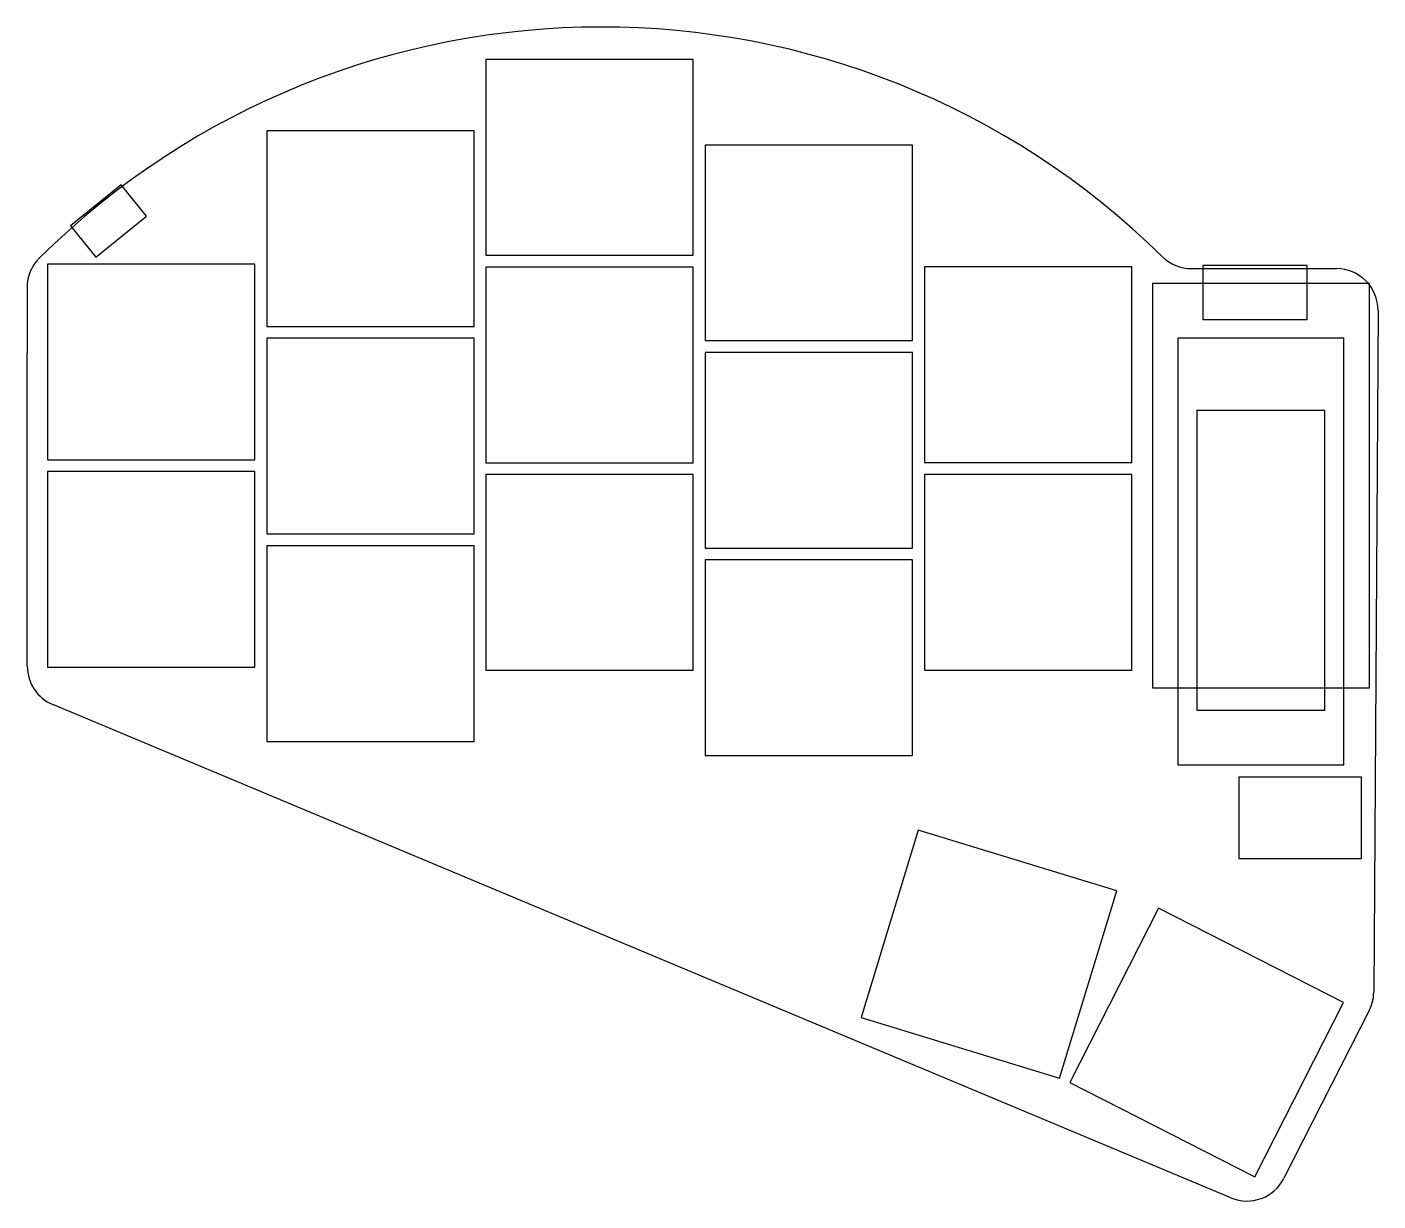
# Model space of a CAD drawing. Header units: millimetres. Extents: x 90 to 204, y -136 to -37.
import ezdxf

# ---------------------------------------------------------------- set-up
doc = ezdxf.new("R2010")
doc.units = ezdxf.units.MM

msp = doc.modelspace()

# ---------------------------------------------------------------- linework, layer by layer
for p, q in [((145.75, -39.5), (128.25, -39.5)), ((128.25, -39.5), (128.25, -56)), ((145.75, -56), (145.75, -39.5)), ((127.25, -45.5), (109.75, -45.5)), ((109.75, -45.5), (109.75, -62)), ((127.25, -62), (127.25, -45.5)), ((164.25, -46.7), (146.75, -46.7)), ((146.75, -46.7), (146.75, -63.2)), ((164.25, -63.2), (164.25, -46.7)), ((97.47, -50.05), (93.19, -53.51)), ((99.61, -52.69), (97.47, -50.05)), ((93.19, -53.51), (95.33, -56.15)), ((95.33, -56.15), (99.61, -52.69)), ((108.75, -56.75), (91.25, -56.75)), ((91.25, -56.75), (91.25, -73.25)), ((108.75, -73.25), (108.75, -56.75)), ((128.25, -56), (145.75, -56)), ((145.75, -57), (128.25, -57)), ((128.25, -57), (128.25, -73.5)), ((145.75, -73.5), (145.75, -57)), ((182.75, -56.99), (165.25, -56.99)), ((165.25, -56.99), (165.25, -73.49)), ((182.75, -73.49), (182.75, -56.99)), ((197.55, -56.86), (188.75, -56.86)), ((188.75, -56.86), (188.75, -61.41)), ((197.55, -61.41), (197.55, -56.86)), ((187.79, -57.13), (200.03, -57.13)), ((89.53, -58.72), (89.53, -64.25)), ((202.8, -58.38), (184.5, -58.38)), ((184.5, -58.38), (184.5, -92.48)), ((202.8, -92.48), (202.8, -58.38)), ((188.75, -61.41), (197.55, -61.41)), ((203.53, -60.65), (203.17, -118.14)), ((109.75, -62), (127.25, -62)), ((127.25, -63), (109.75, -63)), ((109.75, -63), (109.75, -79.5)), ((127.25, -79.5), (127.25, -63)), ((146.75, -63.2), (164.25, -63.2)), ((200.65, -62.98), (186.65, -62.98)), ((186.65, -62.98), (186.65, -98.98)), ((200.65, -98.98), (200.65, -62.98)), ((89.53, -64.25), (89.55, -64.25)), ((89.55, -90.67), (89.55, -64.25)), ((164.25, -64.2), (146.75, -64.2)), ((146.75, -64.2), (146.75, -80.7)), ((164.25, -80.7), (164.25, -64.2)), ((199.05, -69.08), (188.25, -69.08)), ((188.25, -69.08), (188.25, -94.38)), ((199.05, -94.38), (199.05, -69.08)), ((91.25, -73.25), (108.75, -73.25)), ((128.25, -73.5), (145.75, -73.5)), ((165.25, -73.49), (182.75, -73.49)), ((108.75, -74.25), (91.25, -74.25)), ((91.25, -74.25), (91.25, -90.75)), ((108.75, -90.75), (108.75, -74.25)), ((145.75, -74.5), (128.25, -74.5)), ((128.25, -74.5), (128.25, -91)), ((145.75, -91), (145.75, -74.5)), ((182.75, -74.49), (165.25, -74.49)), ((165.25, -74.49), (165.25, -90.99)), ((182.75, -90.99), (182.75, -74.49)), ((109.75, -79.5), (127.25, -79.5)), ((127.25, -80.5), (109.75, -80.5)), ((109.75, -80.5), (109.75, -97)), ((127.25, -97), (127.25, -80.5)), ((146.75, -80.7), (164.25, -80.7)), ((164.25, -81.7), (146.75, -81.7)), ((146.75, -81.7), (146.75, -98.2)), ((164.25, -98.2), (164.25, -81.7)), ((91.25, -90.75), (108.75, -90.75)), ((128.25, -91), (145.75, -91)), ((165.25, -90.99), (182.75, -90.99)), ((184.5, -92.48), (202.8, -92.48)), ((191.11, -135.49), (91.7, -93.9)), ((188.25, -94.38), (199.05, -94.38)), ((109.75, -97), (127.25, -97)), ((146.75, -98.2), (164.25, -98.2)), ((186.65, -98.98), (200.65, -98.98)), ((191.8, -99.98), (202.15, -99.98)), ((191.8, -99.98), (191.8, -106.88)), ((202.15, -106.88), (202.15, -99.98)), ((164.74, -104.5), (159.92, -120.28)), ((181.48, -109.62), (164.74, -104.5)), ((191.8, -106.88), (202.15, -106.88)), ((176.66, -125.4), (181.48, -109.62)), ((185.02, -111.07), (177.53, -125.78)), ((200.62, -119.02), (185.02, -111.07)), ((193.13, -133.72), (200.62, -119.02)), ((159.92, -120.28), (176.66, -125.4)), ((202.79, -119.71), (195.58, -133.85)), ((177.53, -125.78), (193.13, -133.72))]:
    msp.add_line(p, q)
for centre, radius, start, end in [((138, -104.25), 67.5, 45.4753, 134.6468), ((93.03, -58.72), 3.5, 134.6468, 180), ((187.79, -53.63), 3.5, 225.4753, 270), ((200.03, -60.63), 3.5, 359.6448, 90), ((93.05, -90.67), 3.5, 180, 247.2957), ((199.67, -118.12), 3.5, 333, 359.6448), ((192.47, -132.27), 3.5, 247.2957, 333)]:
    msp.add_arc(centre, radius, start, end)

doc.saveas('drawing.dxf')
